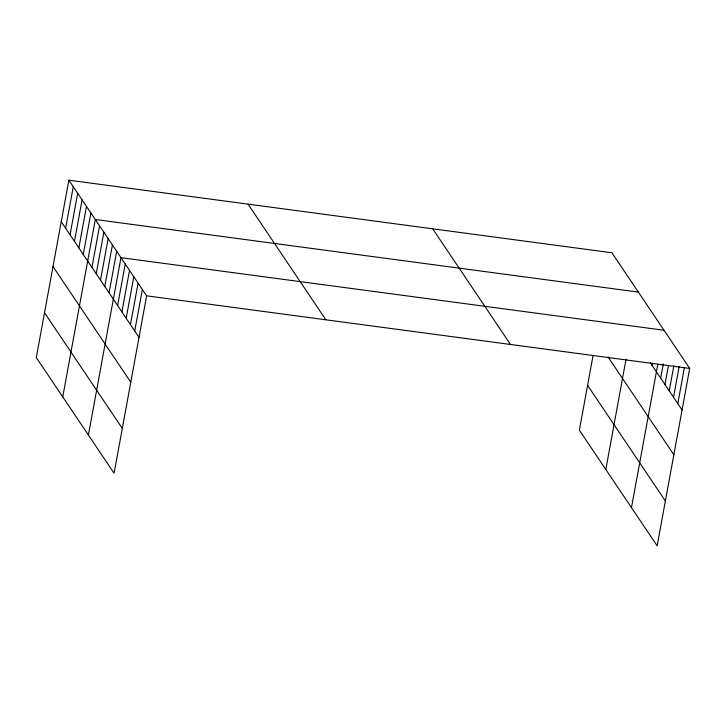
<?xml version="1.0" encoding="UTF-8"?>
<svg xmlns="http://www.w3.org/2000/svg" width="726" height="726" viewBox="0 0 726 726"><rect width="100%" height="100%" fill="white"/><g stroke="black" fill="none" stroke-linecap="round" stroke-linejoin="round"><path stroke-width="1.09" d="M68.861 180.184L36.3 357.573L114.082 473.225L146.634 295.836L68.861 180.184L611.918 252.775L689.7 368.427L657.139 545.816L579.366 430.164L593.042 355.631M65.639 228.273L73.262 186.736M70.05 234.825L77.673 193.297M74.46 241.377L82.083 199.85M78.862 247.929L86.485 206.402M83.272 254.481L90.895 212.954M62.745 396.895L95.306 219.506L638.363 292.097M91.957 267.395L99.58 225.868M96.24 273.756L103.854 232.229M100.515 280.118L108.138 238.591M104.789 286.48L112.412 244.952M109.072 292.841L116.695 251.314M88.409 435.065L120.97 257.666L664.036 330.257M117.621 305.555L125.244 264.028M121.904 311.917L129.527 270.39M126.179 318.278L133.802 276.751M130.462 324.64L138.085 283.113M134.737 331.002L142.36 289.474M605.811 469.486L626.039 359.243M652.13 365.423L652.538 363.236M631.475 507.646L657.82 364.134M660.687 378.146L663.301 363.944M664.971 384.508L668.374 365.931M669.245 390.869L673.855 365.732M673.519 397.231L679.137 366.63M677.803 403.592L684.418 367.528M146.634 295.836L689.7 368.427M650.296 362.701L682.077 409.954M608.034 356.929L673.846 454.785M587.588 385.334L665.37 500.976M432.714 228.817L510.487 344.469M248.065 204.142L325.847 319.785M61.238 221.711L139.011 337.363M53.007 266.551L130.789 382.194M44.531 312.743L122.304 428.394"/></g></svg>
